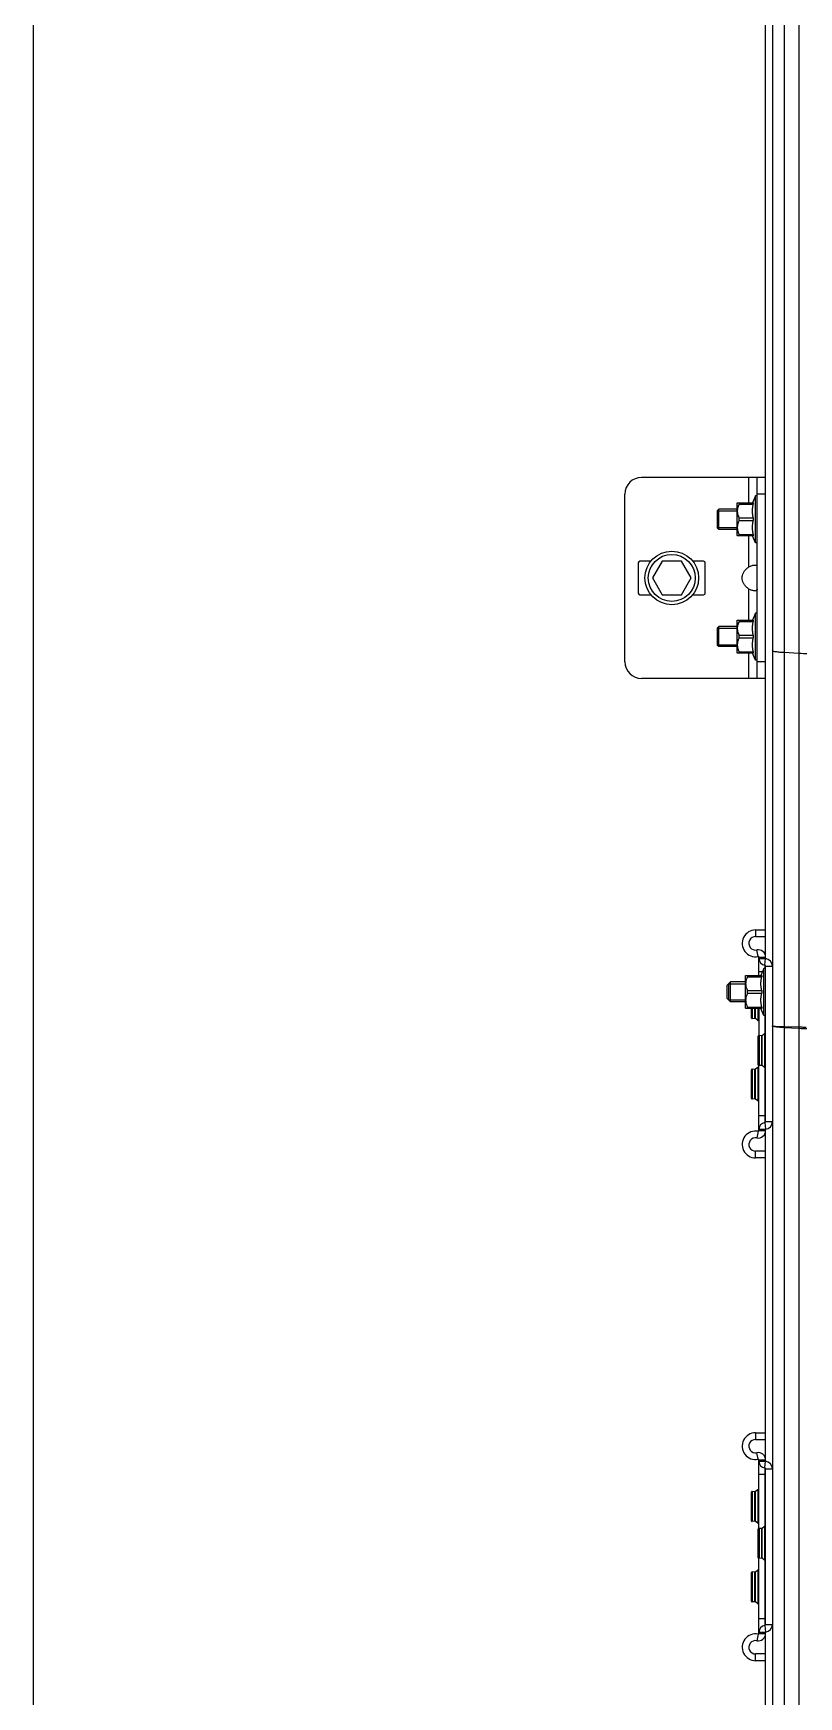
# Model space of a CAD drawing. Header units: millimetres. Extents: x 21899 to 38731, y -5425 to 3612.
# Drawn here: x 21917.1 to 22145.5, y 2384.8 to 2881.1 of the extents above; entities that cross this region are included whole.
import ezdxf

# ---------------------------------------------------------------- set-up
doc = ezdxf.new("R2010")
doc.units = ezdxf.units.MM

msp = doc.modelspace()

# ---------------------------------------------------------------- linework, layer by layer
at = {"color": 7, "linetype": 'Continuous'}
for p, q in [((21917.11, 3322), (21917.11, 1144.53)), ((22137.61, 3009.54), (22137.61, 1144.53)), ((22135.61, 2605.07), (22135.61, 3004)), ((22135.61, 2748.59), (22098.61, 2748.59)), ((22133.11, 2688.59), (22133.11, 2748.59)), ((22093.61, 2693.59), (22093.61, 2743.59)), ((22127.11, 2740.97), (22127.15, 2741)), ((22127.11, 2731.21), (22127.11, 2740.97)), ((22127.14, 2740.99), (22131.93, 2740.99)), ((22127.68, 2740.99), (22127.68, 2740.59)), ((22127.68, 2740.59), (22131.93, 2740.59)), ((22132.61, 2743.09), (22131.69, 2740.99)), ((22131.93, 2740.99), (22131.93, 2740.59)), ((22132.61, 2729.09), (22132.61, 2743.09)), ((22133.11, 2743.09), (22132.61, 2743.09)), ((22121.61, 2739.09), (22121.26, 2738.73)), ((22121.26, 2733.44), (22121.26, 2738.73)), ((22121.61, 2733.09), (22121.61, 2739.09)), ((22127.11, 2739.09), (22121.61, 2739.09)), ((22127.68, 2735.68), (22127.68, 2736.49)), ((22127.68, 2736.49), (22131.93, 2736.49)), ((22127.68, 2735.68), (22131.93, 2735.68)), ((22131.93, 2736.49), (22131.93, 2735.68)), ((22121.61, 2733.09), (22121.26, 2733.44)), ((22127.11, 2733.09), (22121.61, 2733.09)), ((22127.11, 2731.21), (22127.15, 2731.17)), ((22131.93, 2731.18), (22127.14, 2731.18)), ((22127.68, 2731.18), (22127.68, 2731.58)), ((22127.68, 2731.58), (22131.93, 2731.58)), ((22132.61, 2729.09), (22131.69, 2731.18)), ((22131.93, 2731.58), (22131.93, 2731.18)), ((22133.11, 2729.09), (22132.61, 2729.09)), ((22097.61, 2723.09), (22097.61, 2714.09)), ((22101.36, 2723.59), (22098.11, 2723.59)), ((22104.72, 2723.59), (22101.84, 2718.59)), ((22110.5, 2723.59), (22104.72, 2723.59)), ((22113.38, 2718.59), (22110.5, 2723.59)), ((22117.11, 2723.59), (22113.85, 2723.59)), ((22117.61, 2714.09), (22117.61, 2723.09)), ((22101.84, 2718.59), (22104.72, 2713.59)), ((22110.5, 2713.59), (22113.38, 2718.59)), ((22098.11, 2713.59), (22101.36, 2713.59)), ((22104.72, 2713.59), (22110.5, 2713.59)), ((22113.85, 2713.59), (22117.11, 2713.59)), ((22127.11, 2705.97), (22127.15, 2706)), ((22127.11, 2696.21), (22127.11, 2705.97)), ((22127.14, 2705.99), (22131.93, 2705.99)), ((22127.68, 2705.99), (22127.68, 2705.59)), ((22127.68, 2705.59), (22131.93, 2705.59)), ((22132.61, 2708.09), (22131.69, 2705.99)), ((22131.93, 2705.99), (22131.93, 2705.59)), ((22132.61, 2694.09), (22132.61, 2708.09)), ((22133.11, 2708.09), (22132.61, 2708.09)), ((22121.61, 2704.09), (22121.26, 2703.73)), ((22121.26, 2698.44), (22121.26, 2703.73)), ((22121.61, 2698.09), (22121.61, 2704.09)), ((22127.11, 2704.09), (22121.61, 2704.09)), ((22127.68, 2700.68), (22127.68, 2701.49)), ((22127.68, 2701.49), (22131.93, 2701.49)), ((22127.68, 2700.68), (22131.93, 2700.68)), ((22131.93, 2701.49), (22131.93, 2700.68)), ((22121.61, 2698.09), (22121.26, 2698.44)), ((22127.11, 2698.09), (22121.61, 2698.09)), ((22127.11, 2696.21), (22127.15, 2696.17)), ((22131.93, 2696.18), (22127.14, 2696.18)), ((22127.68, 2696.18), (22127.68, 2696.58)), ((22127.68, 2696.58), (22131.93, 2696.58)), ((22132.61, 2694.09), (22131.69, 2696.18)), ((22131.93, 2696.58), (22131.93, 2696.18)), ((22133.11, 2694.09), (22132.61, 2694.09)), ((22135.61, 2688.59), (22098.61, 2688.59)), ((22132.61, 2611.59), (22135.61, 2611.59)), ((22135.11, 2602.09), (22134.19, 2599.99)), ((22135.11, 2588.09), (22135.11, 2602.09)), ((22135.61, 2602.09), (22135.11, 2602.09)), ((22125.11, 2598.09), (22124.11, 2597.09)), ((22124.11, 2593.09), (22124.11, 2597.09)), ((22124.51, 2597.49), (22124.51, 2592.69)), ((22125.11, 2592.09), (22125.11, 2598.09)), ((22129.61, 2598.09), (22125.11, 2598.09)), ((22129.61, 2599.97), (22129.65, 2600)), ((22129.61, 2590.21), (22129.61, 2599.97)), ((22129.64, 2599.99), (22134.43, 2599.99)), ((22130.18, 2599.99), (22130.18, 2599.59)), ((22130.18, 2599.59), (22134.43, 2599.59)), ((22130.18, 2594.68), (22130.18, 2595.49)), ((22130.18, 2595.49), (22134.43, 2595.49)), ((22134.43, 2599.99), (22134.43, 2599.59)), ((22134.43, 2595.49), (22134.43, 2594.68)), ((22125.11, 2592.09), (22124.11, 2593.09)), ((22129.61, 2592.09), (22125.11, 2592.09)), ((22130.18, 2594.68), (22134.43, 2594.68)), ((22130.18, 2590.18), (22130.18, 2590.58)), ((22130.18, 2590.58), (22134.43, 2590.58)), ((22134.43, 2590.58), (22134.43, 2590.18)), ((22129.61, 2590.21), (22129.65, 2590.17)), ((22134.43, 2590.18), (22129.64, 2590.18)), ((22131.41, 2587.3), (22131.41, 2590.18)), ((22132.43, 2587.18), (22131.63, 2587.11)), ((22133.29, 2586.58), (22132.57, 2587.14)), ((22135.11, 2588.09), (22134.19, 2590.18)), ((22135.61, 2588.09), (22135.11, 2588.09)), ((22133.41, 2573.3), (22133.41, 2581.87)), ((22134.43, 2581.99), (22133.63, 2582.07)), ((22135.29, 2582.59), (22134.57, 2582.03)), ((22145.48, 2584.55), (22141.12, 2584.66)), ((22145.48, 2584.15), (22141.12, 2584.42)), ((22131.41, 2563.3), (22131.41, 2571.87)), ((22132.43, 2571.99), (22131.63, 2572.07)), ((22133.29, 2572.59), (22132.57, 2572.03)), ((22134.43, 2573.18), (22133.63, 2573.11)), ((22135.29, 2572.58), (22134.57, 2573.14)), ((22132.43, 2563.18), (22131.63, 2563.11)), ((22133.29, 2562.58), (22132.57, 2563.14)), ((22135.61, 2455.07), (22135.61, 2554.11)), ((22135.61, 2547.59), (22132.61, 2547.59)), ((22132.61, 2461.59), (22135.61, 2461.59)), ((22133.29, 2446.59), (22132.57, 2446.03)), ((22131.41, 2437.3), (22131.41, 2445.87)), ((22132.43, 2445.99), (22131.63, 2446.07)), ((22132.43, 2437.18), (22131.63, 2437.11)), ((22133.29, 2436.58), (22132.57, 2437.14)), ((22133.41, 2426.3), (22133.41, 2434.87)), ((22134.43, 2434.99), (22133.63, 2435.07)), ((22135.29, 2435.59), (22134.57, 2435.03)), ((22131.41, 2413.3), (22131.41, 2421.87)), ((22132.43, 2421.99), (22131.63, 2422.07)), ((22133.29, 2422.59), (22132.57, 2422.03)), ((22134.43, 2426.18), (22133.63, 2426.11)), ((22135.29, 2425.58), (22134.57, 2426.14)), ((22132.43, 2413.18), (22131.63, 2413.11)), ((22133.29, 2412.58), (22132.57, 2413.14)), ((22135.61, 1144.53), (22135.61, 2404.11)), ((22135.61, 2397.59), (22132.61, 2397.59))]:
    msp.add_line(p, q, dxfattribs=at)
at = {"color": 9, "linetype": 'Continuous'}
for p, q in [((22145.48, 3055.17), (22145.48, 1144.53)), ((22141.12, 3011.61), (22141.12, 1144.53)), ((22130.61, 2740.99), (22130.61, 2748.59)), ((22135.61, 2743.59), (22133.11, 2743.59)), ((22130.61, 2721.88), (22130.61, 2731.18)), ((22130.61, 2705.99), (22130.61, 2715.29)), ((22130.61, 2688.59), (22130.61, 2696.18)), ((22145.48, 2696.04), (22141.12, 2696.31)), ((22135.61, 2693.59), (22133.11, 2693.59)), ((22132.61, 2613.59), (22132.61, 2611.59)), ((22133.37, 2605.66), (22132.99, 2607.62)), ((22133.61, 2605.46), (22135.61, 2605.46)), ((22133.61, 2605.07), (22135.61, 2605.07)), ((22134.67, 2601.09), (22133.61, 2601.09)), ((22135.35, 2603.08), (22135.61, 2605.07)), ((22135.35, 2603.08), (22135.35, 2602.09)), ((22135.61, 2602.79), (22137.61, 2602.79)), ((22131.63, 2590.18), (22131.63, 2587.11)), ((22132.43, 2587.18), (22132.43, 2590.18)), ((22132.57, 2587.14), (22132.57, 2590.18)), ((22133.29, 2590.18), (22133.29, 2586.58)), ((22135.35, 2588.09), (22135.35, 2582.62)), ((22133.63, 2582.07), (22133.63, 2573.11)), ((22134.43, 2573.18), (22134.43, 2581.99)), ((22134.57, 2573.14), (22134.57, 2582.03)), ((22135.29, 2582.59), (22135.29, 2572.58)), ((22131.63, 2572.07), (22131.63, 2563.11)), ((22132.43, 2563.18), (22132.43, 2571.99)), ((22132.57, 2563.14), (22132.57, 2572.03)), ((22133.29, 2572.59), (22133.29, 2562.58)), ((22135.35, 2572.55), (22135.35, 2556.09)), ((22135.61, 2558.09), (22133.61, 2558.09)), ((22135.35, 2556.09), (22135.61, 2554.11)), ((22135.61, 2556.39), (22137.61, 2556.39)), ((22133.37, 2553.51), (22132.99, 2551.55)), ((22133.61, 2554.11), (22135.61, 2554.11)), ((22133.61, 2553.71), (22135.61, 2553.71)), ((22132.61, 2545.59), (22132.61, 2547.59)), ((22132.61, 2463.59), (22132.61, 2461.59)), ((22133.37, 2455.66), (22132.99, 2457.62)), ((22133.61, 2455.46), (22135.61, 2455.46)), ((22133.61, 2455.07), (22135.61, 2455.07)), ((22135.35, 2453.08), (22135.61, 2455.07)), ((22135.35, 2453.08), (22135.35, 2435.62)), ((22135.61, 2452.79), (22137.61, 2452.79)), ((22133.29, 2446.59), (22133.29, 2436.58)), ((22135.61, 2451.09), (22133.61, 2451.09)), ((22131.63, 2446.07), (22131.63, 2437.11)), ((22132.43, 2437.18), (22132.43, 2445.99)), ((22132.57, 2437.14), (22132.57, 2446.03)), ((22133.63, 2435.07), (22133.63, 2426.11)), ((22134.43, 2426.18), (22134.43, 2434.99)), ((22134.57, 2426.14), (22134.57, 2435.03)), ((22135.29, 2435.59), (22135.29, 2425.58)), ((22131.63, 2422.07), (22131.63, 2413.11)), ((22132.43, 2413.18), (22132.43, 2421.99)), ((22132.57, 2413.14), (22132.57, 2422.03)), ((22133.29, 2422.59), (22133.29, 2412.58)), ((22135.35, 2425.55), (22135.35, 2406.09)), ((22135.61, 2408.09), (22133.61, 2408.09)), ((22133.37, 2403.51), (22132.99, 2401.55)), ((22133.61, 2404.11), (22135.61, 2404.11)), ((22133.61, 2403.71), (22135.61, 2403.71)), ((22135.35, 2406.09), (22135.61, 2404.11)), ((22135.61, 2406.39), (22137.61, 2406.39)), ((22132.61, 2395.59), (22132.61, 2397.59))]:
    msp.add_line(p, q, dxfattribs=at)
at = {"color": 2, "linetype": 'Continuous'}
for p, q in [((22121.26, 2738.59), (22127.11, 2738.59)), ((22121.26, 2733.59), (22127.11, 2733.59)), ((22121.26, 2703.59), (22127.11, 2703.59)), ((22121.26, 2698.59), (22127.11, 2698.59)), ((22124.51, 2597.49), (22129.61, 2597.49)), ((22124.51, 2592.69), (22129.61, 2592.69))]:
    msp.add_line(p, q, dxfattribs=at)
at = {"color": 3, "linetype": 'Continuous'}
for p, q in [((22132.61, 2613.59), (22135.61, 2613.59)), ((22133.61, 2599.99), (22133.61, 2605.46)), ((22135.61, 2556.39), (22135.61, 2602.79)), ((22133.61, 2590.18), (22133.61, 2582.07)), ((22133.61, 2553.71), (22133.61, 2573.11)), ((22135.61, 2545.59), (22132.61, 2545.59)), ((22132.61, 2463.59), (22135.61, 2463.59)), ((22133.61, 2435.07), (22133.61, 2455.46)), ((22135.61, 2406.39), (22135.61, 2452.79)), ((22133.61, 2403.71), (22133.61, 2426.11)), ((22135.61, 2395.59), (22132.61, 2395.59))]:
    msp.add_line(p, q, dxfattribs=at)
at = {"color": 7, "linetype": 'Continuous'}
for radius in [8, 7]:
    msp.add_circle((22107.61, 2718.59), radius, dxfattribs=at)
for centre, radius, start, end in [((22098.61, 2743.59), 5, 90, 180), ((22098.11, 2723.09), 0.5, 90, 180), ((22117.11, 2723.09), 0.5, 0, 90), ((22098.11, 2714.09), 0.5, 180, 270), ((22117.11, 2714.09), 0.5, 270, 0), ((22098.61, 2693.59), 5, 180, 270), ((22132.61, 2609.59), 2, 90, 280.9806), ((22133.41, 2605.46), 2.2, 0, 100.9806), ((22135.31, 2602.79), 2.3, 0, 82.5053), ((22131.61, 2587.3), 0.2, 180, 275.1944), ((22132.45, 2586.98), 0.2, 52.3058, 95.1944), ((22133.41, 2586.74), 0.2, 232.3058, 0), ((22133.61, 2581.87), 0.2, 84.8056, 180), ((22134.45, 2582.19), 0.2, 264.8056, 307.6942), ((22135.41, 2582.43), 0.2, 0, 127.6942), ((22131.61, 2571.87), 0.2, 84.8056, 180), ((22132.45, 2572.19), 0.2, 264.8056, 307.6942), ((22133.41, 2572.43), 0.2, 0, 127.6942), ((22133.61, 2573.3), 0.2, 180, 275.1944), ((22134.45, 2572.98), 0.2, 52.3058, 95.1944), ((22135.41, 2572.74), 0.2, 232.3058, 0), ((22131.61, 2563.3), 0.2, 180, 275.1944), ((22132.45, 2562.98), 0.2, 52.3058, 95.1944), ((22133.41, 2562.74), 0.2, 232.3058, 0), ((22135.31, 2556.39), 2.3, 277.4947, 0), ((22132.61, 2549.59), 2, 79.0194, 270), ((22133.41, 2553.71), 2.2, 259.0194, 0), ((22132.61, 2459.59), 2, 90, 280.9806), ((22133.41, 2455.46), 2.2, 0, 100.9806), ((22135.31, 2452.79), 2.3, 0, 82.5053), ((22133.41, 2446.43), 0.2, 0, 127.6942), ((22131.61, 2445.87), 0.2, 84.8056, 180), ((22132.45, 2446.19), 0.2, 264.8056, 307.6942), ((22131.61, 2437.3), 0.2, 180, 275.1944), ((22132.45, 2436.98), 0.2, 52.3058, 95.1944), ((22133.41, 2436.74), 0.2, 232.3058, 0), ((22133.61, 2434.87), 0.2, 84.8056, 180), ((22134.45, 2435.19), 0.2, 264.8056, 307.6942), ((22135.41, 2435.43), 0.2, 0, 127.6942), ((22131.61, 2421.87), 0.2, 84.8056, 180), ((22132.45, 2422.19), 0.2, 264.8056, 307.6942), ((22133.41, 2422.43), 0.2, 0, 127.6942), ((22133.61, 2426.3), 0.2, 180, 275.1944), ((22134.45, 2425.98), 0.2, 52.3058, 95.1944), ((22135.41, 2425.74), 0.2, 232.3058, 0), ((22131.61, 2413.3), 0.2, 180, 275.1944), ((22132.45, 2412.98), 0.2, 52.3058, 95.1944), ((22133.41, 2412.74), 0.2, 232.3058, 0), ((22133.41, 2403.71), 2.2, 259.0194, 0), ((22135.31, 2406.39), 2.3, 277.4947, 0), ((22132.61, 2399.59), 2, 79.0194, 270)]:
    msp.add_arc(centre, radius, start, end, dxfattribs=at)
at = {"color": 3, "linetype": 'Continuous'}
for centre, radius, start, end in [((22132.61, 2609.59), 4, 90, 280.9806), ((22133.41, 2605.46), 0.2, 0, 100.9806), ((22135.61, 2605.07), 2, 180, 262.5053), ((22135.31, 2602.79), 0.3, 0, 82.5053), ((22135.61, 2554.11), 2, 97.4947, 180), ((22135.31, 2556.39), 0.3, 277.4947, 0), ((22132.61, 2549.59), 4, 79.0194, 270), ((22133.41, 2553.71), 0.2, 259.0194, 0), ((22132.61, 2459.59), 4, 90, 280.9806), ((22133.41, 2455.46), 0.2, 0, 100.9806), ((22135.61, 2455.07), 2, 180, 262.5053), ((22135.31, 2452.79), 0.3, 0, 82.5053), ((22132.61, 2399.59), 4, 79.0194, 270), ((22133.41, 2403.71), 0.2, 259.0194, 0), ((22135.61, 2404.11), 2, 97.4947, 180), ((22135.31, 2406.39), 0.3, 277.4947, 0)]:
    msp.add_arc(centre, radius, start, end, dxfattribs=at)
at = {"color": 7, "linetype": 'Continuous'}
for points, start_tangent, end_tangent in [([(22127.68, 2740.59), (22127.46, 2740.11), (22127.3, 2739.65), (22127.2, 2739.2), (22127.15, 2738.76), (22127.15, 2738.32), (22127.2, 2737.88), (22127.3, 2737.43), (22127.46, 2736.97), (22127.68, 2736.49)], (-0.44845, -0.893808), (0.44845, -0.893808)), ([(22131.93, 2736.49), (22131.83, 2737.01), (22131.75, 2737.52), (22131.71, 2738.03), (22131.69, 2738.54), (22131.71, 2739.05), (22131.75, 2739.56), (22131.83, 2740.07), (22131.93, 2740.59)], (-0.215516, 0.9765), (0.215516, 0.9765)), ([(22127.68, 2735.68), (22127.46, 2735.2), (22127.3, 2734.74), (22127.2, 2734.29), (22127.15, 2733.85), (22127.15, 2733.41), (22127.2, 2732.97), (22127.3, 2732.52), (22127.46, 2732.06), (22127.68, 2731.58)], (-0.44845, -0.893808), (0.44845, -0.893808)), ([(22131.93, 2731.58), (22131.83, 2732.1), (22131.75, 2732.61), (22131.71, 2733.12), (22131.69, 2733.63), (22131.71, 2734.14), (22131.75, 2734.65), (22131.83, 2735.16), (22131.93, 2735.68)], (-0.215516, 0.9765), (0.215516, 0.9765)), ([(22130.61, 2715.29), (22129.77, 2715.96), (22129.17, 2716.69), (22128.78, 2717.44), (22128.6, 2718.2), (22128.6, 2718.97), (22128.78, 2719.73), (22129.17, 2720.48), (22129.77, 2721.21), (22130.61, 2721.88)], (-0.836124, 0.548541), (0.836124, 0.548541)), ([(22130.61, 2721.88), (22131.08, 2722.14), (22131.54, 2722.31), (22131.98, 2722.4), (22132.38, 2722.44), (22132.7, 2722.4), (22132.93, 2722.31), (22133.07, 2722.14)], (0.836124, 0.548541), (0.404914, -0.914355)), ([(22133.07, 2715.03), (22132.93, 2714.86), (22132.7, 2714.77), (22132.38, 2714.73), (22131.98, 2714.77), (22131.54, 2714.86), (22131.08, 2715.03), (22130.61, 2715.29)], (-0.404896, -0.914363), (-0.836124, 0.548541)), ([(22133.11, 2715.29), (22133.07, 2715.03)], (0, -1), (-0.404896, -0.914363)), ([(22127.68, 2705.59), (22127.46, 2705.11), (22127.3, 2704.65), (22127.2, 2704.2), (22127.15, 2703.76), (22127.15, 2703.32), (22127.2, 2702.88), (22127.3, 2702.43), (22127.46, 2701.97), (22127.68, 2701.49)], (-0.44845, -0.893808), (0.44845, -0.893808)), ([(22131.93, 2701.49), (22131.83, 2702.01), (22131.75, 2702.52), (22131.71, 2703.03), (22131.69, 2703.54), (22131.71, 2704.05), (22131.75, 2704.56), (22131.83, 2705.07), (22131.93, 2705.59)], (-0.215516, 0.9765), (0.215516, 0.9765)), ([(22127.68, 2700.68), (22127.46, 2700.2), (22127.3, 2699.74), (22127.2, 2699.29), (22127.15, 2698.85), (22127.15, 2698.41), (22127.2, 2697.97), (22127.3, 2697.52), (22127.46, 2697.06), (22127.68, 2696.58)], (-0.44845, -0.893808), (0.44845, -0.893808)), ([(22131.93, 2696.58), (22131.83, 2697.1), (22131.75, 2697.61), (22131.71, 2698.12), (22131.69, 2698.63), (22131.71, 2699.14), (22131.75, 2699.65), (22131.83, 2700.16), (22131.93, 2700.68)], (-0.215516, 0.9765), (0.215516, 0.9765)), ([(22130.18, 2599.59), (22129.96, 2599.11), (22129.8, 2598.65), (22129.7, 2598.2), (22129.65, 2597.76), (22129.65, 2597.32), (22129.7, 2596.88), (22129.8, 2596.43), (22129.96, 2595.97), (22130.18, 2595.49)], (-0.44845, -0.893808), (0.44845, -0.893808)), ([(22134.43, 2595.49), (22134.33, 2596.01), (22134.25, 2596.52), (22134.21, 2597.03), (22134.19, 2597.54), (22134.21, 2598.05), (22134.25, 2598.56), (22134.33, 2599.07), (22134.43, 2599.59)], (-0.215516, 0.9765), (0.215516, 0.9765)), ([(22137.61, 2597.55), (22137.63, 2596.58), (22137.65, 2595.44), (22137.65, 2594.25), (22137.63, 2593.15), (22137.61, 2592.28)], (0, -1), (0, -1)), ([(22130.18, 2594.68), (22129.96, 2594.2), (22129.8, 2593.74), (22129.7, 2593.29), (22129.65, 2592.85), (22129.65, 2592.41), (22129.7, 2591.97), (22129.8, 2591.52), (22129.96, 2591.06), (22130.18, 2590.58)], (-0.44845, -0.893808), (0.44845, -0.893808)), ([(22134.43, 2590.58), (22134.33, 2591.1), (22134.25, 2591.61), (22134.21, 2592.12), (22134.19, 2592.63), (22134.21, 2593.14), (22134.25, 2593.65), (22134.33, 2594.16), (22134.43, 2594.68)], (-0.215516, 0.9765), (0.215516, 0.9765)), ([(22138.01, 2584.75), (22137.61, 2584.93)], (-0.995411, 0.095688), (0, 1)), ([(22137.9, 2584.81), (22137.84, 2584.8), (22137.61, 2584.86)], (-0.998655, -0.051851), (0, 1)), ([(22138.51, 2584.75), (22137.9, 2584.81)], (-0.990011, 0.14099), (-0.998655, -0.051851)), ([(22139.21, 2584.57), (22138.01, 2584.75)], (-0.990219, 0.139521), (-0.995411, 0.095688)), ([(22139.61, 2584.7), (22138.51, 2584.75)], (-0.9999, 0.014133), (-0.990011, 0.14099)), ([(22139.61, 2584.53), (22139.21, 2584.57)], (-0.995092, 0.09895), (-0.990219, 0.139521)), ([(22141.12, 2584.66), (22139.61, 2584.7)], (-0.999705, 0.024286), (-0.9999, 0.014133)), ([(22141.12, 2584.42), (22139.61, 2584.53)], (-0.998061, 0.062251), (-0.995092, 0.09895)), ([(22147.67, 2584.52), (22146.49, 2584.53), (22145.48, 2584.55)], (-0.999934, 0.011529), (-0.999705, 0.024286)), ([(22148.31, 2584.04), (22145.48, 2584.15)], (-0.999733, 0.023114), (-0.998061, 0.062251))]:
    msp.add_spline(points, degree=3, dxfattribs=dict(at, start_tangent=start_tangent, end_tangent=end_tangent))
at = {"color": 9, "linetype": 'Continuous'}
for points, start_tangent, end_tangent in [([(22139.21, 2696.46), (22138.01, 2696.63), (22137.61, 2696.81)], (-0.990219, 0.139521), (0, 1)), ([(22139.61, 2696.41), (22139.21, 2696.46)], (-0.995092, 0.09895), (-0.990219, 0.139521)), ([(22141.12, 2696.31), (22139.61, 2696.41)], (-0.998061, 0.062251), (-0.995092, 0.09895)), ([(22157.96, 2696.05), (22155.23, 2695.93), (22151.79, 2695.89), (22148.31, 2695.92), (22145.48, 2696.04)], (-0.99768, -0.068073), (-0.998061, 0.062251))]:
    msp.add_spline(points, degree=3, dxfattribs=dict(at, start_tangent=start_tangent, end_tangent=end_tangent))

doc.saveas('drawing.dxf')
